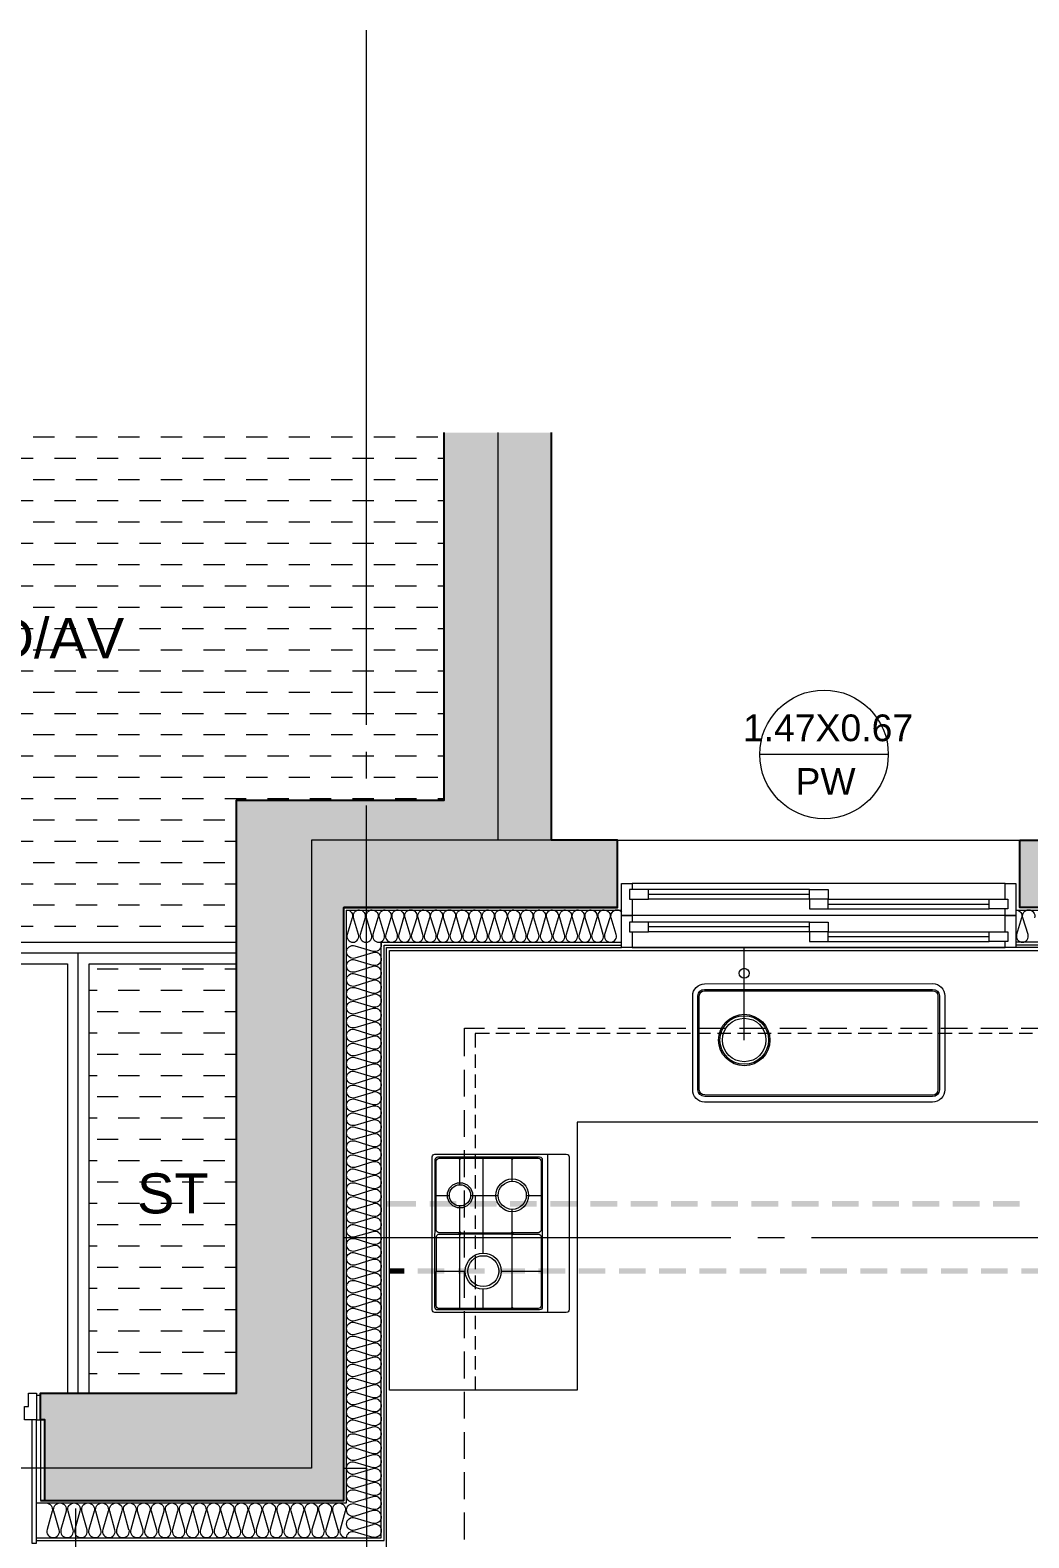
# Model space of a CAD drawing. Header units: millimetres. Extents: x 906 to 41302, y 848 to 28850.
# Drawn here: x 11790 to 15513, y 16627 to 22246 of the extents above; entities that cross this region are included whole.
import ezdxf

# ---------------------------------------------------------------- set-up
doc = ezdxf.new("R2010")
doc.units = ezdxf.units.MM
for name, color, linetype in [('PDF_A-FLOR-GRID', 7, 'Continuous'), ('PDF_A-ST-AXIS-CEN', 7, 'Continuous'), ('PDF_A-WIN-IDEN', 7, 'Continuous'), ('PDF_X-단위세대$및$주동평면도$A-DOOR', 7, 'Continuous'), ('PDF_X-단위세대$및$주동평면도$A-FIN-INSL', 7, 'Continuous'), ('PDF_X-단위세대$및$주동평면도$A-FIN-INSL-HID', 7, 'Continuous'), ('PDF_X-단위세대$및$주동평면도$A-FLOR-FLIN-TYP', 7, 'Continuous'), ('PDF_X-단위세대$및$주동평면도$A-FLOR-FURN-FIX', 7, 'Continuous'), ('PDF_X-단위세대$및$주동평면도$A-ST-AXIS-CEN', 7, 'Continuous'), ('PDF_X-단위세대$및$주동평면도$A-ST-AXIS-CEN-SUB', 7, 'Continuous'), ('PDF_X-단위세대$및$주동평면도$A-ST-CONC', 7, 'Continuous'), ('PDF_X-단위세대$및$주동평면도$A-WALL-DRY', 7, 'Continuous'), ('PDF_X-단위세대$및$주동평면도$A-WIN', 7, 'Continuous'), ('PDF_문자', 7, 'Continuous')]:
    doc.layers.add(name, color=color, linetype=linetype)
doc.layers.add('PDF_X-단위세대$및$주동평면도$A-FIN-INSL-HAT', color=7, linetype='Continuous', true_color=0x666666)
doc.layers.add('PDF_X-단위세대$및$주동평면도$S-ST-CONC-PAT1', color=7, linetype='Continuous', true_color=0xb7b7b7)
doc.styles.add('PDF Arial', font='arial.ttf')

msp = doc.modelspace()

# ---------------------------------------------------------------- linework, layer by layer
at = {"layer": 'PDF_A-FLOR-GRID', "lineweight": 5}
for points in [[(11801.5, 20730.6), (11880.9, 20730.6)], [(11960.2, 20730.6), (12039.6, 20730.6)], [(12119, 20730.6), (12198.4, 20730.6)], [(12277.7, 20730.6), (12357.1, 20730.6)], [(12436.5, 20730.6), (12515.9, 20730.6)], [(12595.2, 20730.6), (12674.6, 20730.6)], [(12754, 20730.6), (12833.4, 20730.6)], [(12912.7, 20730.6), (12992.1, 20730.6)], [(13071.5, 20730.6), (13150.9, 20730.6)], [(13230.2, 20730.6), (13309.6, 20730.6)], [(11722.1, 20651.3), (11801.5, 20651.3)], [(11880.9, 20651.3), (11960.2, 20651.3)], [(12039.6, 20651.3), (12119, 20651.3)], [(12198.4, 20651.3), (12277.7, 20651.3)], [(12357.1, 20651.3), (12436.5, 20651.3)], [(12515.9, 20651.3), (12595.2, 20651.3)], [(12674.6, 20651.3), (12754, 20651.3)], [(12833.4, 20651.3), (12912.7, 20651.3)], [(12992.1, 20651.3), (13071.5, 20651.3)], [(13150.9, 20651.3), (13230.2, 20651.3)], [(13309.6, 20651.3), (13334, 20651.3)], [(11801.5, 20571.9), (11880.9, 20571.9)], [(11960.2, 20571.9), (12039.6, 20571.9)], [(12119, 20571.9), (12198.4, 20571.9)], [(12277.7, 20571.9), (12357.1, 20571.9)], [(12436.5, 20571.9), (12515.9, 20571.9)], [(12595.2, 20571.9), (12674.6, 20571.9)], [(12754, 20571.9), (12833.4, 20571.9)], [(12912.7, 20571.9), (12992.1, 20571.9)], [(13071.5, 20571.9), (13150.9, 20571.9)], [(13230.2, 20571.9), (13309.6, 20571.9)], [(11722.1, 20492.5), (11801.5, 20492.5)], [(11880.9, 20492.5), (11960.2, 20492.5)], [(12039.6, 20492.5), (12119, 20492.5)], [(12198.4, 20492.5), (12277.7, 20492.5)], [(12357.1, 20492.5), (12436.5, 20492.5)], [(12515.9, 20492.5), (12595.2, 20492.5)], [(12674.6, 20492.5), (12754, 20492.5)], [(12833.4, 20492.5), (12912.7, 20492.5)], [(12992.1, 20492.5), (13071.5, 20492.5)], [(13150.9, 20492.5), (13230.2, 20492.5)], [(13309.6, 20492.5), (13334, 20492.5)], [(11801.5, 20413.1), (11880.9, 20413.1)], [(11960.2, 20413.1), (12039.6, 20413.1)], [(12119, 20413.1), (12198.4, 20413.1)], [(12277.7, 20413.1), (12357.1, 20413.1)], [(12436.5, 20413.1), (12515.9, 20413.1)], [(12595.2, 20413.1), (12674.6, 20413.1)], [(12754, 20413.1), (12833.4, 20413.1)], [(12912.7, 20413.1), (12992.1, 20413.1)], [(13071.5, 20413.1), (13150.9, 20413.1)], [(13230.2, 20413.1), (13309.6, 20413.1)], [(11722.1, 20333.8), (11801.5, 20333.8)], [(11880.9, 20333.8), (11960.2, 20333.8)], [(12039.6, 20333.8), (12119, 20333.8)], [(12198.4, 20333.8), (12277.7, 20333.8)], [(12357.1, 20333.8), (12436.5, 20333.8)], [(12515.9, 20333.8), (12595.2, 20333.8)], [(12674.6, 20333.8), (12754, 20333.8)], [(12833.4, 20333.8), (12912.7, 20333.8)], [(12992.1, 20333.8), (13071.5, 20333.8)], [(13150.9, 20333.8), (13230.2, 20333.8)], [(13309.6, 20333.8), (13334, 20333.8)], [(11801.5, 20254.4), (11880.9, 20254.4)], [(11960.2, 20254.4), (12039.6, 20254.4)], [(12119, 20254.4), (12198.4, 20254.4)], [(12277.7, 20254.4), (12357.1, 20254.4)], [(12436.5, 20254.4), (12515.9, 20254.4)], [(12595.2, 20254.4), (12674.6, 20254.4)], [(12754, 20254.4), (12833.4, 20254.4)], [(12912.7, 20254.4), (12992.1, 20254.4)], [(13071.5, 20254.4), (13150.9, 20254.4)], [(13230.2, 20254.4), (13309.6, 20254.4)], [(11722.1, 20175), (11801.5, 20175)], [(11880.9, 20175), (11960.2, 20175)], [(12039.6, 20175), (12119, 20175)], [(12198.4, 20175), (12277.7, 20175)], [(12357.1, 20175), (12436.5, 20175)], [(12515.9, 20175), (12595.2, 20175)], [(12674.6, 20175), (12754, 20175)], [(12833.4, 20175), (12912.7, 20175)], [(12992.1, 20175), (13071.5, 20175)], [(13150.9, 20175), (13230.2, 20175)], [(13309.6, 20175), (13334, 20175)], [(11801.5, 20095.6), (11880.9, 20095.6)], [(11960.2, 20095.6), (12039.6, 20095.6)], [(12119, 20095.6), (12198.4, 20095.6)], [(12277.7, 20095.6), (12357.1, 20095.6)], [(12436.5, 20095.6), (12515.9, 20095.6)], [(12595.2, 20095.6), (12674.6, 20095.6)], [(12754, 20095.6), (12833.4, 20095.6)], [(12912.7, 20095.6), (12992.1, 20095.6)], [(13071.5, 20095.6), (13150.9, 20095.6)], [(13230.2, 20095.6), (13309.6, 20095.6)], [(11722.1, 20016.3), (11801.5, 20016.3)], [(11880.9, 20016.3), (11960.2, 20016.3)], [(12039.6, 20016.3), (12119, 20016.3)], [(12198.4, 20016.3), (12277.7, 20016.3)], [(12357.1, 20016.3), (12436.5, 20016.3)], [(12515.9, 20016.3), (12595.2, 20016.3)], [(12674.6, 20016.3), (12754, 20016.3)], [(12833.4, 20016.3), (12912.7, 20016.3)], [(12992.1, 20016.3), (13071.5, 20016.3)], [(13150.9, 20016.3), (13230.2, 20016.3)], [(13309.6, 20016.3), (13334, 20016.3)], [(11801.5, 19936.9), (11880.9, 19936.9)], [(11960.2, 19936.9), (12039.6, 19936.9)], [(12119, 19936.9), (12198.4, 19936.9)], [(12277.7, 19936.9), (12357.1, 19936.9)], [(12436.5, 19936.9), (12515.9, 19936.9)], [(12595.2, 19936.9), (12674.6, 19936.9)], [(12754, 19936.9), (12833.4, 19936.9)], [(12912.7, 19936.9), (12992.1, 19936.9)], [(13071.5, 19936.9), (13150.9, 19936.9)], [(13230.2, 19936.9), (13309.6, 19936.9)], [(11722.1, 19858.6), (11801.5, 19858.6)], [(11880.9, 19858.6), (11960.2, 19858.6)], [(12039.6, 19858.6), (12119, 19858.6)], [(12198.4, 19858.6), (12277.7, 19858.6)], [(12357.1, 19858.6), (12436.5, 19858.6)], [(12515.9, 19858.6), (12595.2, 19858.6)], [(12674.6, 19858.6), (12754, 19858.6)], [(12833.4, 19858.6), (12912.7, 19858.6)], [(12992.1, 19858.6), (13071.5, 19858.6)], [(13150.9, 19858.6), (13230.2, 19858.6)], [(13309.6, 19858.6), (13334, 19858.6)], [(11801.5, 19779.2), (11880.9, 19779.2)], [(11960.2, 19779.2), (12039.6, 19779.2)], [(12119, 19779.2), (12198.4, 19779.2)], [(12277.7, 19779.2), (12357.1, 19779.2)], [(12436.5, 19779.2), (12515.9, 19779.2)], [(12595.2, 19779.2), (12674.6, 19779.2)], [(12754, 19779.2), (12833.4, 19779.2)], [(12912.7, 19779.2), (12992.1, 19779.2)], [(13071.5, 19779.2), (13150.9, 19779.2)], [(13230.2, 19779.2), (13309.6, 19779.2)], [(11722.1, 19699.8), (11801.5, 19699.8)], [(11880.9, 19699.8), (11960.2, 19699.8)], [(12039.6, 19699.8), (12119, 19699.8)], [(12198.4, 19699.8), (12277.7, 19699.8)], [(12357.1, 19699.8), (12436.5, 19699.8)], [(12515.9, 19699.8), (12595.2, 19699.8)], [(12674.6, 19699.8), (12754, 19699.8)], [(12833.4, 19699.8), (12912.7, 19699.8)], [(12992.1, 19699.8), (13071.5, 19699.8)], [(13150.9, 19699.8), (13230.2, 19699.8)], [(13309.6, 19699.8), (13334, 19699.8)], [(11801.5, 19620.5), (11880.9, 19620.5)], [(11960.2, 19620.5), (12039.6, 19620.5)], [(12119, 19620.5), (12198.4, 19620.5)], [(12277.7, 19620.5), (12357.1, 19620.5)], [(12436.5, 19620.5), (12515.9, 19620.5)], [(12595.2, 19620.5), (12674.6, 19620.5)], [(12754, 19620.5), (12833.4, 19620.5)], [(12912.7, 19620.5), (12992.1, 19620.5)], [(13071.5, 19620.5), (13150.9, 19620.5)], [(13230.2, 19620.5), (13309.6, 19620.5)], [(11722.1, 19541.1), (11801.5, 19541.1)], [(11880.9, 19541.1), (11960.2, 19541.1)], [(12039.6, 19541.1), (12119, 19541.1)], [(12198.4, 19541.1), (12277.7, 19541.1)], [(12357.1, 19541.1), (12436.5, 19541.1)], [(12515.9, 19541.1), (12595.2, 19541.1)], [(12674.6, 19541.1), (12754, 19541.1)], [(12833.4, 19541.1), (12912.7, 19541.1)], [(12992.1, 19541.1), (13071.5, 19541.1)], [(13150.9, 19541.1), (13230.2, 19541.1)], [(13309.6, 19541.1), (13334, 19541.1)], [(11801.5, 19461.7), (11880.9, 19461.7)], [(11960.2, 19461.7), (12039.6, 19461.7)], [(12119, 19461.7), (12198.4, 19461.7)], [(12277.7, 19461.7), (12357.1, 19461.7)], [(12436.5, 19461.7), (12515.9, 19461.7)], [(12595.2, 19461.7), (12674.6, 19461.7)], [(12754, 19461.7), (12833.4, 19461.7)], [(12912.7, 19461.7), (12992.1, 19461.7)], [(13071.5, 19461.7), (13150.9, 19461.7)], [(13230.2, 19461.7), (13309.6, 19461.7)], [(11722.1, 19382.3), (11801.5, 19382.3)], [(11880.9, 19382.3), (11960.2, 19382.3)], [(12039.6, 19382.3), (12119, 19382.3)], [(12198.4, 19382.3), (12277.7, 19382.3)], [(12357.1, 19382.3), (12436.5, 19382.3)], [(12515.9, 19382.3), (12595.2, 19382.3)], [(12674.6, 19382.3), (12754, 19382.3)], [(12833.4, 19382.3), (12912.7, 19382.3)], [(12992.1, 19382.3), (13071.5, 19382.3)], [(13150.9, 19382.3), (13230.2, 19382.3)], [(13309.6, 19382.3), (13334, 19382.3)], [(11801.5, 19303), (11880.9, 19303)], [(11960.2, 19303), (12039.6, 19303)], [(12119, 19303), (12198.4, 19303)], [(12277.7, 19303), (12357.1, 19303)], [(12436.5, 19303), (12515.9, 19303)], [(11722.1, 19223.6), (11801.5, 19223.6)], [(11880.9, 19223.6), (11960.2, 19223.6)], [(12039.6, 19223.6), (12119, 19223.6)], [(12198.4, 19223.6), (12277.7, 19223.6)], [(12357.1, 19223.6), (12436.5, 19223.6)], [(12515.9, 19223.6), (12559.2, 19223.6)], [(11801.5, 19144.2), (11880.9, 19144.2)], [(11960.2, 19144.2), (12039.6, 19144.2)], [(12119, 19144.2), (12198.4, 19144.2)], [(12277.7, 19144.2), (12357.1, 19144.2)], [(12436.5, 19144.2), (12515.9, 19144.2)], [(11722.1, 19064.8), (11801.5, 19064.8)], [(11880.9, 19064.8), (11960.2, 19064.8)], [(12039.6, 19064.8), (12119, 19064.8)], [(12198.4, 19064.8), (12277.7, 19064.8)], [(12357.1, 19064.8), (12436.5, 19064.8)], [(12515.9, 19064.8), (12559.2, 19064.8)], [(11801.5, 18985.5), (11880.9, 18985.5)], [(11960.2, 18985.5), (12039.6, 18985.5)], [(12119, 18985.5), (12198.4, 18985.5)], [(12277.7, 18985.5), (12357.1, 18985.5)], [(12436.5, 18985.5), (12515.9, 18985.5)], [(11722.1, 18906.1), (11801.5, 18906.1)], [(11880.9, 18906.1), (11960.2, 18906.1)], [(12039.6, 18906.1), (12119, 18906.1)], [(12198.4, 18906.1), (12277.7, 18906.1)], [(12357.1, 18906.1), (12436.5, 18906.1)], [(12515.9, 18906.1), (12559.2, 18906.1)], [(12039.6, 18747.3), (12119, 18747.3)], [(12198.4, 18747.3), (12277.7, 18747.3)], [(12357.1, 18747.3), (12436.5, 18747.3)], [(12515.9, 18747.3), (12559.2, 18747.3)], [(12010, 18668), (12039.6, 18668)], [(12119, 18668), (12198.4, 18668)], [(12277.7, 18668), (12357.1, 18668)], [(12436.5, 18668), (12515.9, 18668)], [(12039.6, 18588.6), (12119, 18588.6)], [(12198.4, 18588.6), (12277.7, 18588.6)], [(12357.1, 18588.6), (12436.5, 18588.6)], [(12515.9, 18588.6), (12559.2, 18588.6)], [(12010, 18509.2), (12039.6, 18509.2)], [(12119, 18509.2), (12198.4, 18509.2)], [(12277.7, 18509.2), (12357.1, 18509.2)], [(12436.5, 18509.2), (12515.9, 18509.2)], [(12039.6, 18429.8), (12119, 18429.8)], [(12198.4, 18429.8), (12277.7, 18429.8)], [(12357.1, 18429.8), (12436.5, 18429.8)], [(12515.9, 18429.8), (12559.2, 18429.8)], [(12010, 18350.5), (12039.6, 18350.5)], [(12119, 18350.5), (12198.4, 18350.5)], [(12277.7, 18350.5), (12357.1, 18350.5)], [(12436.5, 18350.5), (12515.9, 18350.5)], [(12039.6, 18271.1), (12119, 18271.1)], [(12198.4, 18271.1), (12277.7, 18271.1)], [(12357.1, 18271.1), (12436.5, 18271.1)], [(12515.9, 18271.1), (12559.2, 18271.1)], [(12010, 18191.7), (12039.6, 18191.7)], [(12119, 18191.7), (12198.4, 18191.7)], [(12277.7, 18191.7), (12357.1, 18191.7)], [(12436.5, 18191.7), (12515.9, 18191.7)], [(12039.6, 18112.3), (12119, 18112.3)], [(12198.4, 18112.3), (12277.7, 18112.3)], [(12357.1, 18112.3), (12436.5, 18112.3)], [(12515.9, 18112.3), (12559.2, 18112.3)], [(12010, 18033), (12039.6, 18033)], [(12119, 18033), (12198.4, 18033)], [(12277.7, 18033), (12357.1, 18033)], [(12436.5, 18033), (12515.9, 18033)], [(12039.6, 17953.6), (12119, 17953.6)], [(12198.4, 17953.6), (12277.7, 17953.6)], [(12357.1, 17953.6), (12436.5, 17953.6)], [(12515.9, 17953.6), (12559.2, 17953.6)], [(12010, 17874.2), (12039.6, 17874.2)], [(12119, 17874.2), (12198.4, 17874.2)], [(12277.7, 17874.2), (12357.1, 17874.2)], [(12436.5, 17874.2), (12515.9, 17874.2)], [(12039.6, 17794.8), (12119, 17794.8)], [(12198.4, 17794.8), (12277.7, 17794.8)], [(12357.1, 17794.8), (12436.5, 17794.8)], [(12515.9, 17794.8), (12559.2, 17794.8)], [(12010, 17715.5), (12039.6, 17715.5)], [(12119, 17715.5), (12198.4, 17715.5)], [(12277.7, 17715.5), (12357.1, 17715.5)], [(12436.5, 17715.5), (12515.9, 17715.5)], [(12039.6, 17636.1), (12119, 17636.1)], [(12198.4, 17636.1), (12277.7, 17636.1)], [(12357.1, 17636.1), (12436.5, 17636.1)], [(12515.9, 17636.1), (12559.2, 17636.1)], [(12010, 17556.7), (12039.6, 17556.7)], [(12119, 17556.7), (12198.4, 17556.7)], [(12277.7, 17556.7), (12357.1, 17556.7)], [(12436.5, 17556.7), (12515.9, 17556.7)], [(12039.6, 17477.3), (12119, 17477.3)], [(12198.4, 17477.3), (12277.7, 17477.3)], [(12357.1, 17477.3), (12436.5, 17477.3)], [(12515.9, 17477.3), (12559.2, 17477.3)], [(12010, 17398), (12039.6, 17398)], [(12119, 17398), (12198.4, 17398)], [(12277.7, 17398), (12357.1, 17398)], [(12436.5, 17398), (12515.9, 17398)], [(12039.6, 17318.6), (12119, 17318.6)], [(12198.4, 17318.6), (12277.7, 17318.6)], [(12357.1, 17318.6), (12436.5, 17318.6)], [(12515.9, 17318.6), (12559.2, 17318.6)], [(12010, 17239.2), (12039.6, 17239.2)], [(12119, 17239.2), (12198.4, 17239.2)], [(12277.7, 17239.2), (12357.1, 17239.2)], [(12436.5, 17239.2), (12515.9, 17239.2)]]:
    msp.add_lwpolyline(points, dxfattribs=at)
at = {"layer": 'PDF_A-ST-AXIS-CEN', "lineweight": 5}
for points in [[(13044, 19656.4), (13044, 22246.2)], [(13044, 19456.4), (13044, 19555.9)], [(13044, 16766.1), (13044, 19355.9)]]:
    msp.add_lwpolyline(points, dxfattribs=at)
at = {"layer": 'PDF_A-WIN-IDEN', "lineweight": 13}
msp.add_lwpolyline([(14989.2, 19546.4), (14509.8, 19546.4)], dxfattribs=at)
msp.add_circle((14749.5, 19546.9), 239.7, dxfattribs=at)
at = {"layer": 'PDF_X-단위세대$및$주동평면도$A-DOOR', "lineweight": 9}
for points in [[(11769.7, 17116.4), (11784.5, 17116.4), (11784.5, 17166.2), (11814.2, 17166.2), (11814.2, 17066.7), (11769.7, 17066.7)], [(11829, 17156.7), (11814.2, 17156.7), (11814.2, 17066.7), (11829, 17066.7)], [(11814.2, 17066.7), (11796.2, 17066.7), (11796.2, 16606.3), (11814.2, 16606.3)]]:
    msp.add_lwpolyline(points, close=True, dxfattribs=at)
msp.add_lwpolyline([(11796.2, 16766.1), (11796.2, 16606.3), (11814.2, 16606.3), (11814.2, 16766.1)], dxfattribs=at)
at = {"layer": 'PDF_X-단위세대$및$주동평면도$A-FIN-INSL', "lineweight": 5}
for points in [[(11814.2, 16756.6), (12969.9, 16756.6), (12969.9, 18966.4), (13994.4, 18966.4)], [(15464.4, 18966.4), (16284.6, 18966.4)], [(11814.2, 16626.4), (13099, 16626.4), (13099, 18846.8), (13994.4, 18846.8)], [(16284.6, 18846.8), (15464.4, 18846.8)], [(11829, 17066.7), (11829, 16766.1), (11844.9, 16766.1)]]:
    msp.add_lwpolyline(points, dxfattribs=at)
at = {"layer": 'PDF_X-단위세대$및$주동평면도$A-FIN-INSL-HAT', "lineweight": 9}
for points in [[(12969.9, 18966.4), (12969.9, 18966.4)], [(15464.4, 18966.4), (15464.4, 18966.4)], [(11849.1, 16756.6), (11849.1, 16756.6)]]:
    msp.add_lwpolyline(points, dxfattribs=at)
for points in [[(12970.4, 18967.5, -0.501614), (12991, 18937.8), (12971.9, 18876.1, 0.501614), (12993.7, 18846.8, 0.501614), (13014.3, 18875.4), (12996.2, 18938.2, -0.501614), (13018, 18967.5, -0.501614), (13038.7, 18937.8), (13020.6, 18876.1, 0.501614), (13042.4, 18846.8, 0.501614), (13063, 18875.4), (13043.9, 18938.2, -0.501614), (13065.7, 18967.5, -0.501614), (13086.3, 18937.8), (13068.2, 18876.1, 0.501614), (13090, 18846.8, 0.501614), (13110.6, 18875.4), (13092.5, 18938.2, -0.501614), (13114.3, 18967.5, -0.501614), (13135, 18937.8), (13115.8, 18876.1, 0.501614), (13137.6, 18846.8, 0.501614), (13159.3, 18875.4), (13140.2, 18938.2, -0.501614), (13162, 18967.5, -0.501614), (13182.6, 18937.8), (13164.5, 18876.1, 0.501614), (13186.3, 18846.8, 0.501614), (13206.9, 18875.4), (13187.8, 18938.2, -0.501614), (13209.6, 18967.5, -0.501614), (13231.3, 18937.8), (13212.1, 18876.1, 0.501614), (13233.9, 18846.8, 0.501614), (13254.6, 18875.4), (13236.5, 18938.2, -0.501614), (13258.3, 18967.5, -0.501614), (13278.9, 18937.8), (13259.8, 18876.1, 0.501614), (13281.6, 18846.8, 0.501614), (13303.3, 18875.4), (13284.1, 18938.2, -0.501614), (13305.9, 18967.5, -0.501614), (13326.5, 18937.8), (13308.4, 18876.1, 0.501614), (13330.2, 18846.8, 0.501614), (13350.9, 18875.4), (13331.7, 18938.2, -0.501614), (13353.5, 18967.5, -0.501614), (13375.2, 18937.8), (13356.1, 18876.1, 0.501614), (13377.9, 18846.8, 0.501614), (13398.5, 18875.4), (13380.4, 18938.2, -0.501614), (13402.2, 18967.5, -0.501614), (13422.9, 18937.8), (13403.7, 18876.1, 0.501614), (13425.5, 18846.8, 0.501614), (13447.2, 18875.4), (13428, 18938.2, -0.501614), (13449.8, 18967.5, -0.501614), (13470.5, 18937.8), (13452.4, 18876.1, 0.501614), (13474.2, 18846.8, 0.501614), (13494.8, 18875.4), (13476.7, 18938.2, -0.501614), (13498.5, 18967.5, -0.501614), (13519.2, 18937.8), (13500, 18876.1, 0.501614), (13521.8, 18846.8, 0.501614), (13542.4, 18875.4), (13524.3, 18938.2, -0.501614), (13546.1, 18967.5, -0.501614), (13566.8, 18937.8), (13548.7, 18876.1, 0.501614), (13570.5, 18846.8, 0.501614), (13591.1, 18875.4), (13572, 18938.2, -0.501614), (13593.8, 18967.5, -0.501614), (13614.4, 18937.8), (13596.3, 18876.1, 0.501614), (13618.1, 18846.8, 0.501614), (13638.8, 18875.4), (13620.6, 18938.2, -0.501614), (13642.5, 18967.5, -0.501614), (13663.1, 18937.8), (13643.9, 18876.1, 0.501614), (13665.7, 18846.8, 0.501614), (13686.4, 18875.4), (13668.3, 18938.2, -0.501614), (13690.1, 18967.5, -0.501614), (13710.7, 18937.8), (13692.6, 18876.1, 0.501614), (13714.4, 18846.8, 0.501614), (13735.1, 18875.4), (13715.9, 18938.2, -0.501614), (13737.7, 18967.5, -0.501614), (13758.3, 18937.8), (13740.2, 18876.1, 0.501614), (13762, 18846.8, 0.501614), (13782.7, 18875.4), (13764.6, 18938.2, -0.501614), (13786.4, 18967.5, -0.501614), (13807, 18937.8), (13787.9, 18876.1, 0.501614), (13809.7, 18846.8, 0.501614), (13830.3, 18875.4), (13812.2, 18938.2, -0.501614), (13834, 18967.5, -0.501614), (13854.7, 18937.8), (13836.5, 18876.1, 0.501614), (13858.4, 18846.8, 0.501614), (13879, 18875.4), (13859.8, 18938.2, -0.501614), (13881.6, 18967.5, -0.501614), (13902.3, 18937.8), (13884.2, 18876.1, 0.501614), (13906, 18846.8, 0.501614), (13926.6, 18875.4), (13908.5, 18938.2, -0.501614), (13930.3, 18967.5, -0.501614), (13951, 18937.8), (13931.8, 18876.1, 0.501614), (13953.6, 18846.8, 0.501614), (13975.3, 18875.4), (13956.3, 18937.8, -0.501614), (13977.9, 18967.5, -0.220775), (13995.3, 18959.4)], [(15464.9, 18967.5, -0.501614), (15485.5, 18937.8), (15467.4, 18876.1, 0.501614), (15489.2, 18846.8, 0.501614), (15509.9, 18875.4), (15490.7, 18938.2, -0.501614), (15512.5, 18967.5, -0.501614), (15534.2, 18937.8)], [(13069.5, 18762.1, 0.501634), (13100.1, 18784.9, 0.501634), (13068.3, 18807.7), (13000.6, 18787.5, -0.501635), (12969.9, 18811.4, -0.501635), (13000.6, 18833.1), (13068.3, 18812.9)], [(13069.5, 18813.9, 0.501634), (13100.1, 18836.8, 0.107307), (13097.9, 18846.6)], [(13069.5, 18710.2, 0.501634), (13100.1, 18733, 0.501634), (13068.3, 18755.8), (13000.6, 18735.7, -0.501635), (12969.9, 18758.4, -0.501635), (13000.6, 18781.2), (13068.3, 18761.1)], [(13069.5, 18658.4, 0.501634), (13100.1, 18681.2, 0.501634), (13068.3, 18703.9), (13000.6, 18682.8, -0.501635), (12969.9, 18706.6, -0.501635), (13000.6, 18729.3), (13068.3, 18709.2)], [(13068.3, 18651), (13000.6, 18630.9, -0.501635), (12969.9, 18654.7, -0.501635), (13000.6, 18677.5), (13068.3, 18657.4)], [(13069.5, 18501.7, 0.501634), (13100.1, 18524.5, 0.501634), (13068.3, 18547.3), (13000.5, 18528.2, -0.501635), (12969.9, 18551, -0.501635), (13000.6, 18573.8), (13069.5, 18553.6, 0.501634), (13100.1, 18576.4, 0.501634), (13068.3, 18599.2), (13000.5, 18580, -0.501635), (12969.9, 18602.9, -0.501635), (13000.6, 18625.6), (13068.3, 18605.5)], [(13069.5, 18606.5, 0.501634), (13100.1, 18629.3, 0.501634), (13069.5, 18652.2)], [(13069.5, 18449.9, 0.501634), (13100.1, 18472.7, 0.501634), (13068.3, 18495.4), (13000.6, 18475.3, -0.501635), (12969.9, 18499.1, -0.501635), (13000.6, 18521.9), (13068.3, 18500.7)], [(13069.5, 18398, 0.501634), (13100.1, 18420.8, 0.501634), (13068.3, 18443.6), (13000.6, 18423.5, -0.501635), (12969.9, 18447.3, -0.501635), (13000.6, 18469), (13068.3, 18448.9)], [(13069.5, 18346.1, 0.501634), (13100.1, 18369, 0.501634), (13068.3, 18391.7), (13000.6, 18371.6, -0.501635), (12969.9, 18394.4, -0.501635), (13000.6, 18417.1), (13068.3, 18397)], [(13069.5, 18294.3, 0.501634), (13100.1, 18317.1, 0.501634), (13068.3, 18339.9), (13000.6, 18318.7, -0.501635), (12969.9, 18342.5, -0.501635), (13000.6, 18365.3), (13068.3, 18345.2)], [(13068.3, 18287), (13000.6, 18266.8, -0.501635), (12969.9, 18290.7, -0.501635), (13000.6, 18313.4), (13068.3, 18293.3)], [(13069.5, 18242.4, 0.501634), (13100.1, 18265.3, 0.501634), (13069.5, 18288.1)], [(13069.5, 18085.8, 0.501634), (13100.1, 18108.6, 0.501634), (13068.3, 18131.4), (13000.5, 18112.3, -0.501635), (12969.9, 18135.1, -0.501635), (13000.6, 18157.8), (13069.5, 18137.7, 0.501634), (13100.1, 18160.5, 0.501634), (13068.3, 18183.2), (13000.5, 18164.1, -0.501635), (12969.9, 18186.9, -0.501635), (13000.6, 18209.7), (13069.5, 18189.5, 0.501634), (13100.1, 18212.3, 0.501634), (13068.3, 18235.1), (13000.5, 18216, -0.501635), (12969.9, 18238.8, -0.501635), (13000.6, 18261.6), (13068.3, 18241.4)], [(13069.5, 18033.9, 0.501634), (13100.1, 18056.8, 0.501634), (13068.3, 18079.5), (13000.6, 18059.4, -0.501635), (12969.9, 18083.2, -0.501635), (13000.6, 18106), (13068.3, 18084.8)], [(13069.5, 17982.1, 0.501634), (13100.1, 18004.9, 0.501634), (13068.3, 18027.7), (13000.6, 18007.6, -0.501635), (12969.9, 18031.4, -0.501635), (13000.6, 18053.1), (13068.3, 18033)], [(13069.5, 17930.2, 0.501634), (13100.1, 17953, 0.501634), (13068.3, 17975.8), (13000.6, 17955.7, -0.501635), (12969.9, 17978.4, -0.501635), (13000.6, 18001.2), (13068.3, 17981.1)], [(13069.5, 17878.4, 0.501634), (13100.1, 17901.2, 0.501634), (13068.3, 17923.9), (13000.6, 17902.8, -0.501635), (12969.9, 17926.6, -0.501635), (13000.6, 17949.3), (13068.3, 17929.2)], [(13068.3, 17871), (13000.6, 17850.9, -0.501635), (12969.9, 17874.7, -0.501635), (13000.6, 17897.5), (13068.3, 17877.4)], [(13069.5, 17826.5, 0.501634), (13100.1, 17849.3, 0.501634), (13069.5, 17872.2)], [(13069.5, 17721.7, 0.501634), (13100.1, 17744.6, 0.501634), (13068.3, 17767.3), (13000.5, 17748.2, -0.501635), (12969.9, 17771, -0.501635), (13000.6, 17793.8), (13069.5, 17773.6, 0.501634), (13100.1, 17796.4, 0.501634), (13068.3, 17819.2), (13000.5, 17800, -0.501635), (12969.9, 17822.9, -0.501635), (13000.6, 17845.6), (13068.3, 17825.5)], [(13069.5, 17669.9, 0.501634), (13100.1, 17692.7, 0.501634), (13068.3, 17715.5), (13000.6, 17695.3, -0.501635), (12969.9, 17719.2, -0.501635), (13000.6, 17741.9), (13068.3, 17720.7)], [(13069.5, 17618, 0.501634), (13100.1, 17640.8, 0.501634), (13068.3, 17663.6), (13000.6, 17643.5, -0.501635), (12969.9, 17667.3, -0.501635), (13000.6, 17689), (13068.3, 17668.9)], [(13069.5, 17566.2, 0.501634), (13100.1, 17589, 0.501634), (13068.3, 17611.7), (13000.6, 17591.6, -0.501635), (12969.9, 17614.4, -0.501635), (13000.6, 17637.1), (13068.3, 17617)], [(13069.5, 17514.3, 0.501634), (13100.1, 17537.1, 0.501634), (13068.3, 17559.9), (13000.6, 17539.8, -0.501635), (12969.9, 17562.5, -0.501635), (13000.6, 17585.3), (13068.3, 17565.2)], [(13068.3, 17507), (13000.6, 17486.9, -0.501635), (12969.9, 17510.7, -0.501635), (13000.6, 17533.4), (13068.3, 17513.3)], [(13068.3, 17455.1), (13000.6, 17435, -0.501635), (12969.9, 17458.8, -0.501635), (13000.6, 17481.6), (13068.3, 17461.5)], [(13069.5, 17462.4, 0.501634), (13100.1, 17485.3, 0.501634), (13069.5, 17508.1)], [(13069.5, 17305.8, 0.501596), (13100.1, 17328.6, 0.501644), (13068.3, 17351.4), (13000.5, 17332.3, -0.501576), (12969.9, 17355.1, -0.501635), (13000.6, 17377.8), (13069.5, 17357.7, 0.501634), (13100.1, 17380.5, 0.501634), (13068.3, 17403.2), (13000.5, 17384.1, -0.501635), (12969.9, 17407, -0.501635), (13000.6, 17429.7), (13068.3, 17409.6)], [(13069.5, 17410.6, 0.501634), (13100.1, 17433.4, 0.501634), (13069.5, 17456.2)], [(13069.5, 17253.9, 0.501596), (13100.1, 17276.8, 0.501596), (13068.3, 17299.5), (13000.6, 17279.4, -0.501596), (12969.9, 17303.2, -0.501596), (13000.6, 17326), (13068.3, 17304.8)], [(13069.5, 17202.1, 0.501596), (13100.1, 17224.9, 0.501596), (13068.3, 17247.7), (13000.6, 17227.6, -0.501596), (12969.9, 17251.4, -0.501596), (13000.6, 17273.1), (13068.3, 17253)], [(13069.5, 17150.2, 0.501596), (13100.1, 17173.1, 0.501596), (13068.3, 17195.8), (13000.6, 17175.7, -0.501596), (12969.9, 17198.5, -0.501596), (13000.6, 17221.2), (13068.3, 17201.1)], [(13069.5, 17098.4, 0.501596), (13100.1, 17121.2, 0.501596), (13068.3, 17144), (13000.6, 17122.8, -0.501596), (12969.9, 17146.6, -0.501596), (13000.6, 17169.4), (13068.3, 17149.2)], [(13068.3, 17091), (13000.6, 17070.9, -0.501596), (12969.9, 17094.7, -0.501596), (13000.6, 17117.5), (13068.3, 17097.4)], [(13069.5, 17046.5, 0.501596), (13100.1, 17069.3, 0.501596), (13069.5, 17092.2)], [(13069.5, 16941.7, 0.501596), (13100.1, 16964.6, 0.501596), (13068.3, 16987.3), (13000.5, 16968.2, -0.501596), (12969.9, 16991, -0.501596), (13000.6, 17013.8), (13069.5, 16993.6, 0.501596), (13100.1, 17016.4, 0.501596), (13068.3, 17039.2), (13000.5, 17020.1, -0.501596), (12969.9, 17042.9, -0.501596), (13000.6, 17065.6), (13068.3, 17045.5)], [(13069.5, 16889.9, 0.501596), (13100.1, 16912.7, 0.501596), (13068.3, 16935.5), (13000.6, 16915.4, -0.501596), (12969.9, 16939.2, -0.501596), (13000.6, 16961.9), (13068.3, 16940.8)], [(13069.5, 16838, 0.501596), (13100.1, 16860.8, 0.501596), (13068.3, 16883.6), (13000.6, 16863.5, -0.501596), (12969.9, 16887.3, -0.501596), (13000.6, 16909), (13068.3, 16888.9)], [(13069.5, 16786.2, 0.501596), (13100.1, 16809, 0.501596), (13068.3, 16831.7), (13000.6, 16811.6, -0.501596), (12969.9, 16834.4, -0.501596), (13000.6, 16857.1), (13068.3, 16837)], [(13069.5, 16734.3, 0.501596), (13100.1, 16757.1, 0.501596), (13068.3, 16779.9), (13000.6, 16759.8, -0.501596), (12969.9, 16782.5, -0.501596), (13000.6, 16805.3), (13068.3, 16785.2)], [(11849.6, 16756.6, -0.501596), (11872.4, 16725.9), (11853.3, 16658.1, 0.501596), (11876.1, 16627.5, 0.501596), (11898.8, 16657.1), (11878.7, 16726, -0.501596), (11901.5, 16756.6, -0.501596), (11924.2, 16725.9), (11905.1, 16658.1, 0.501596), (11928, 16627.5, 0.501596), (11950.7, 16657.1), (11931.6, 16726, -0.501596), (11954.4, 16756.6, -0.501596), (11976.1, 16725.9), (11957, 16658.1, 0.501596), (11979.8, 16627.5, 0.501596), (12002.6, 16657.1), (11983.4, 16726, -0.501596), (12006.3, 16756.6, -0.501596), (12029, 16725.9), (12008.8, 16658.1, 0.501596), (12031.7, 16627.5, 0.501596), (12054.4, 16657.1), (12035.3, 16726, -0.501596), (12058.1, 16756.6, -0.501596), (12080.9, 16725.9), (12060.7, 16658.1, 0.501596), (12083.5, 16627.5, 0.501596), (12106.3, 16657.1), (12087.2, 16726, -0.501596), (12110, 16756.6, -0.501596), (12132.7, 16725.9), (12112.6, 16657.1, 0.501596), (12136.4, 16627.5, 0.501596), (12159.3, 16658.1)], [(12158.1, 16657.1), (12139, 16726, -0.501596), (12161.8, 16756.6, -0.501596), (12184.6, 16725.9), (12165.5, 16658.1, 0.501596), (12188.3, 16627.5, 0.501596), (12211.1, 16657.1), (12190.9, 16726, -0.501596), (12213.7, 16756.6, -0.501596), (12236.5, 16725.9), (12217.3, 16658.1, 0.501596), (12240.2, 16627.5, 0.501596), (12262.9, 16657.1), (12242.7, 16726, -0.501596), (12265.6, 16756.6, -0.501596), (12288.3, 16725.9), (12269.2, 16658.1, 0.501596), (12292, 16627.5, 0.501596), (12314.8, 16657.1), (12295.7, 16726, -0.501596), (12318.5, 16756.6, -0.501596), (12340.2, 16725.9), (12321.1, 16658.1, 0.501596), (12343.9, 16627.5, 0.501596), (12366.6, 16657.1), (12347.5, 16726, -0.501596), (12370.3, 16756.6, -0.501596), (12393.1, 16725.9), (12372.9, 16658.1, 0.501596), (12395.7, 16627.5, 0.501596), (12418.5, 16657.1), (12399.4, 16726, -0.501596), (12422.2, 16756.6, -0.501596), (12444.9, 16725.9), (12424.8, 16658.1, 0.501596), (12447.6, 16627.5, 0.501596), (12470.3, 16657.1), (12451.2, 16726, -0.501596), (12474.1, 16756.6, -0.501596), (12496.8, 16725.9), (12476.7, 16657.1, 0.501596), (12500.5, 16627.5, 0.501596), (12523.3, 16658.1)], [(12522.2, 16657.1), (12502.1, 16725.9, -0.501596), (12525.9, 16756.6, -0.501596), (12548.7, 16725.9), (12528.6, 16657.1, 0.501596), (12552.4, 16627.5, 0.501596), (12575.2, 16658.1)], [(12574.1, 16657.1), (12554.9, 16726, -0.501596), (12577.8, 16756.6, -0.501596), (12600.5, 16725.9), (12581.4, 16658.1, 0.501596), (12604.2, 16627.5, 0.501596), (12627, 16657.1), (12606.8, 16726, -0.501596), (12629.6, 16756.6, -0.501596), (12652.4, 16725.9), (12633.3, 16658.1, 0.501596), (12656.1, 16627.5, 0.501596), (12678.8, 16657.1), (12658.7, 16726, -0.501596), (12681.5, 16756.6, -0.501596), (12704.2, 16725.9), (12685.1, 16658.1, 0.501596), (12707.9, 16627.5, 0.501596), (12730.7, 16657.1), (12711.6, 16726, -0.501596), (12734.4, 16756.6, -0.501596), (12756.1, 16725.9), (12737, 16658.1, 0.501596), (12759.8, 16627.5, 0.501596), (12782.6, 16657.1), (12763.4, 16726, -0.501596), (12786.3, 16756.6, -0.501596), (12809, 16725.9), (12788.8, 16658.1, 0.501596), (12811.7, 16627.5, 0.501596), (12834.4, 16657.1), (12815.3, 16726, -0.501596), (12838.1, 16756.6, -0.501596), (12860.9, 16725.9), (12840.7, 16658.1, 0.501596), (12863.5, 16627.5, 0.501596), (12886.3, 16657.1), (12867.2, 16726, -0.501596), (12890, 16756.6, -0.501596), (12912.7, 16725.9), (12892.6, 16657.1, 0.501596), (12916.4, 16627.5, 0.501596), (12939.3, 16658.1)], [(12938.1, 16657.1), (12919, 16726, -0.501596), (12941.8, 16756.6, -0.501596), (12964.6, 16725.9), (12945.5, 16658.1, 0.501596), (12968.3, 16627.5, 0.020799), (12969.9, 16627, -0.501596), (13000.6, 16649.7), (13068.3, 16629.6)], [(13069.5, 16682.4, 0.501596), (13100.1, 16705.3, 0.501596), (13068.3, 16728), (13000.6, 16706.9, -0.501596), (12969.9, 16730.7, -0.501596), (13000.6, 16753.4), (13068.3, 16733.3)], [(13068.3, 16675.1), (13000.6, 16655, -0.501596), (12969.9, 16678.8, -0.501596), (13000.6, 16701.6), (13068.3, 16681.5)], [(13069.5, 16630.6, 0.501596), (13100.1, 16653.4, 0.501596), (13069.5, 16676.2)]]:
    msp.add_lwpolyline(points, format="xyb", dxfattribs=at)
at = {"layer": 'PDF_X-단위세대$및$주동평면도$A-FIN-INSL-HID', "lineweight": 5}
for points in [[(13409.1, 18421.4), (13409.1, 18526.1), (13484.2, 18526.1)], [(13534, 18526.1), (13634.5, 18526.1)], [(13684.3, 18526.1), (13784.8, 18526.1)], [(13834.5, 18526.1), (13934, 18526.1)], [(13984.8, 18526.1), (14084.3, 18526.1)], [(14134.1, 18526.1), (14234.6, 18526.1)], [(14284.3, 18526.1), (14384.9, 18526.1)], [(14434.6, 18526.1), (14534.1, 18526.1)], [(14584.9, 18526.1), (14684.4, 18526.1)], [(14734.1, 18526.1), (14834.7, 18526.1)], [(14884.4, 18526.1), (14985, 18526.1)], [(15034.7, 18526.1), (15134.2, 18526.1)], [(15185, 18526.1), (15284.5, 18526.1)], [(15334.2, 18526.1), (15434.7, 18526.1)], [(15484.5, 18526.1), (15584, 18526.1)], [(13409.1, 18271.1), (13409.1, 18371.6)], [(13409.1, 18121.9), (13409.1, 18221.3)], [(13409.1, 17971.6), (13409.1, 18071.1)], [(13409.1, 17821.3), (13409.1, 17921.8)], [(13409.1, 17671), (13409.1, 17771.5)], [(13409.1, 17521.8), (13409.1, 17621.3)], [(13409.1, 17371.5), (13409.1, 17471)], [(13409.1, 17221.2), (13409.1, 17321.8)], [(13409.1, 17070.9), (13409.1, 17171.5)], [(13409.1, 16921.7), (13409.1, 17021.2)], [(13409.1, 16771.4), (13409.1, 16870.9)], [(13409.1, 16621.1), (13409.1, 16721.7)]]:
    msp.add_lwpolyline(points, dxfattribs=at)
at = {"layer": 'PDF_X-단위세대$및$주동평면도$A-FLOR-FLIN-TYP', "lineweight": 5}
msp.add_lwpolyline([(13979.5, 19226.8), (15479.2, 19226.8)], dxfattribs=at)
at = {"layer": 'PDF_X-단위세대$및$주동평면도$A-FLOR-FURN-FIX', "lineweight": 9}
for points in [[(14451.6, 18481.7), (14451.6, 18826.7)], [(13502.2, 18506), (13449.3, 18506), (13449.3, 18454.2)], [(13577.4, 18506), (13526.6, 18506)], [(13651.5, 18506), (13601.7, 18506)], [(13726.6, 18506), (13676.9, 18506)], [(13801.7, 18506), (13752, 18506)], [(13876.9, 18506), (13827.1, 18506)], [(13952, 18506), (13902.3, 18506)], [(14027.2, 18506), (13977.4, 18506)], [(14102.3, 18506), (14051.5, 18506)], [(14177.4, 18506), (14126.6, 18506)], [(14251.5, 18506), (14201.8, 18506)], [(14326.7, 18506), (14276.9, 18506)], [(14401.8, 18506), (14352.1, 18506)], [(14477, 18506), (14427.2, 18506)], [(14552.1, 18506), (14502.4, 18506)], [(14627.2, 18506), (14577.5, 18506)], [(14702.4, 18506), (14651.6, 18506)], [(14776.5, 18506), (14726.7, 18506)], [(14851.6, 18506), (14801.9, 18506)], [(14926.7, 18506), (14877, 18506)], [(15001.9, 18506), (14952.1, 18506)], [(15077, 18506), (15027.3, 18506)], [(15152.2, 18506), (15102.4, 18506)], [(15227.3, 18506), (15176.5, 18506)], [(15302.5, 18506), (15251.7, 18506)], [(15376.5, 18506), (15326.8, 18506)], [(15451.7, 18506), (15401.9, 18506)], [(15526.8, 18506), (15477.1, 18506)], [(13449.3, 18428.8), (13449.3, 18379)], [(13449.3, 18353.6), (13449.3, 18303.9)], [(13449.3, 18278.5), (13449.3, 18228.7)], [(13449.3, 18203.3), (13449.3, 18153.6)], [(13449.3, 18129.3), (13449.3, 18078.5)], [(13449.3, 18054.1), (13449.3, 18003.3)], [(13478.9, 17686.9), (13478.9, 18041.4)], [(13719.2, 18056.2), (13719.2, 17466.7)], [(13392.2, 17943), (13392.2, 18037.2)], [(13586.9, 17954.6), (13586.9, 18037.2)], [(13449.3, 17979), (13449.3, 17929.2)], [(13304.3, 17902.8), (13351.9, 17902.8)], [(13432.4, 17902.8), (13535, 17902.8)], [(13449.3, 17903.8), (13449.3, 17854.1)], [(13638.8, 17902.8), (13694.8, 17902.8)], [(13392.2, 17481.6), (13392.2, 17862.6)], [(13449.3, 17828.7), (13449.3, 17779)], [(13586.9, 17766.3), (13586.9, 17849.9)], [(13449.3, 17753.6), (13449.3, 17703.8)], [(13586.9, 17485.8), (13586.9, 17756.7)], [(13449.3, 17678.4), (13449.3, 17628.7)], [(13304.3, 17620.2), (13412.3, 17620.2)], [(13449.3, 17604.3), (13449.3, 17553.5)], [(13546.7, 17620.2), (13694.8, 17620.2)], [(13478.9, 17481.6), (13478.9, 17552.5)], [(13449.3, 17529.2), (13449.3, 17478.4)], [(13449.3, 17454), (13449.3, 17404.3)], [(13449.3, 17378.9), (13449.3, 17329.2)], [(13449.3, 17303.8), (13449.3, 17254)], [(13449.3, 17228.6), (13449.3, 17176.8)]]:
    msp.add_lwpolyline(points, dxfattribs=at)
for points in [[(16129, 18816.1), (16129, 18175.8), (13829.3, 18175.8), (13829.3, 17176.8), (13129.7, 17176.8), (13129.7, 18816.1)], [(13584.8, 17764.1), (13584.8, 17758.8), (13394.3, 17758.8), (13394.3, 17764.1)]]:
    msp.add_lwpolyline(points, close=True, dxfattribs=at)
for points in [[(14260, 18647.3, -0.414215), (14304.4, 18691.2), (15154.8, 18692.3, -0.414215), (15199.8, 18646.8), (15199.8, 18296.5, -0.414215), (15154.3, 18251), (14304.4, 18251, -0.414215), (14260, 18296.5), (14260, 18647.3)], [(15179.7, 18297, -0.414208), (15154.3, 18271.1), (14305, 18272.1, -0.414208), (14279, 18296.5), (14279, 18646.8, -0.414208), (14304.4, 18671.1), (15154.3, 18671.1, -0.414208), (15179.7, 18646.8), (15179.7, 18297)], [(15174.4, 18297, -0.414195), (15154.3, 18276.4), (14305, 18277.4, -0.414195), (14284.3, 18296.5), (14284.3, 18646.8, -0.414195), (14304.4, 18665.8), (15154.3, 18665.8, -0.414195), (15174.4, 18646.8), (15174.4, 18297)], [(13289.5, 18047.2, -0.414204), (13299, 18056.2), (13789, 18056.2, -0.414204), (13799.6, 18046.7), (13799.6, 17476.3, -0.414204), (13789, 17466.7), (13299, 17466.7, -0.414204), (13289.5, 17476.3), (13289.5, 18047.2)], [(13300.1, 18036.7, -0.414204), (13309.6, 18046.7), (13689.6, 18046.7, -0.414204), (13699.1, 18036.1), (13699.1, 17486.9, -0.414204), (13689.6, 17476.3), (13309.6, 17476.3, -0.414204), (13299, 17486.9), (13300.1, 18036.7)], [(13315.4, 17481.6, -0.414204), (13304.3, 17491.1), (13305.4, 17749.8, -0.414204), (13314.9, 17758.8), (13389, 17758.8), (13389, 17764.1), (13314.9, 17764.1, -0.414204), (13304.3, 17773.7), (13304.3, 18030.8, -0.414204), (13314.9, 18041.4), (13684.3, 18041.4, -0.414204), (13694.8, 18030.8), (13694.8, 17773.7, -0.414204), (13684.3, 17764.1), (13589, 17764.1), (13589, 17758.8), (13684.3, 17758.8, -0.414204), (13694.8, 17749.3), (13694.8, 17491.1, -0.414204), (13684.3, 17481.6), (13315.4, 17481.6)], [(13389, 18041.4), (13390, 18039.6, 0.928284), (13394.3, 18039.3), (13394.3, 18041.4)], [(13584.8, 18041.4), (13584.8, 18039.6, 0.928284), (13589, 18039.3), (13589, 18041.4)], [(13584.8, 17481.6), (13584.8, 17484.4, -0.928284), (13589, 17483.7), (13589, 17481.6)]]:
    msp.add_lwpolyline(points, format="xyb", dxfattribs=at)
for centre, radius in [((14452.1, 18730.9), 18.5), ((14452.1, 18482.2), 95.8), ((14452.1, 18482.2), 90.5), ((14452.1, 18482.2), 81), ((13392.7, 17903.3), 47.1), ((13392.7, 17903.3), 39.7), ((13587.4, 17903.3), 60.9), ((13587.4, 17903.3), 52.4), ((13479.5, 17620.7), 67.2), ((13479.5, 17620.7), 57.7)]:
    msp.add_circle(centre, radius, dxfattribs=at)
for centre, start, end in [((13392.7, 17764.7), 4.2599, 175.7401), ((13392.7, 17759.4), 184.2599, 355.7401), ((13587.4, 17764.7), 4.2599, 175.7401), ((13587.4, 17759.4), 184.2599, 355.7401)]:
    msp.add_arc(centre, 2.65, start, end, dxfattribs=at)
at = {"layer": 'PDF_X-단위세대$및$주동평면도$A-ST-AXIS-CEN', "lineweight": 5}
for points in [[(13534, 20746.5), (13534, 19226.8), (12839.7, 19226.8), (12839.7, 16886.8), (10069, 16886.8)], [(10274.3, 20313.7), (10274.3, 18806.6), (12559.2, 18806.6)], [(14702.4, 17746.1), (16264.5, 17746.1), (16264.5, 19845.9)], [(13734, 19226.8), (13534, 19226.8)], [(13854.7, 19226.8), (15839, 19226.8)], [(11969.8, 17166.2), (11969.8, 18806.6)], [(12959.3, 17746.1), (14401.8, 17746.1)], [(14502.4, 17746.1), (14601.8, 17746.1)], [(12959.3, 16886.8), (13044, 16886.8), (13044, 14826.2)], [(11959.2, 16736.5), (11959.2, 14826.2)]]:
    msp.add_lwpolyline(points, dxfattribs=at)
at = {"layer": 'PDF_X-단위세대$및$주동평면도$A-ST-AXIS-CEN-SUB', "transparency": 33554559}
for points in [[(13119.1, 17861.5), (13119.1, 17881.6), (13229.2, 17861.5)], [(13119.1, 17881.6), (13229.2, 17861.5), (13229.2, 17881.6)], [(13280, 17861.5), (13280, 17881.6), (13379.5, 17861.5)], [(13280, 17881.6), (13379.5, 17861.5), (13379.5, 17881.6)], [(13429.2, 17861.5), (13429.2, 17881.6), (13529.7, 17861.5)], [(13429.2, 17881.6), (13529.7, 17861.5), (13529.7, 17881.6)], [(13579.5, 17861.5), (13579.5, 17881.6), (13679, 17861.5)], [(13579.5, 17881.6), (13679, 17861.5), (13679, 17881.6)], [(13729.8, 17861.5), (13729.8, 17881.6), (13829.3, 17861.5)], [(13729.8, 17881.6), (13829.3, 17861.5), (13829.3, 17881.6)], [(13879, 17861.5), (13879, 17881.6), (13979.5, 17861.5)], [(13879, 17881.6), (13979.5, 17861.5), (13979.5, 17881.6)], [(14029.3, 17861.5), (14029.3, 17881.6), (14129.8, 17861.5)], [(14029.3, 17881.6), (14129.8, 17861.5), (14129.8, 17881.6)], [(14179.6, 17861.5), (14179.6, 17881.6), (14279, 17861.5)], [(14179.6, 17881.6), (14279, 17861.5), (14279, 17881.6)], [(14329.8, 17861.5), (14329.8, 17881.6), (14429.3, 17861.5)], [(14329.8, 17881.6), (14429.3, 17861.5), (14429.3, 17881.6)], [(14479.1, 17861.5), (14479.1, 17881.6), (14579.6, 17861.5)], [(14479.1, 17881.6), (14579.6, 17861.5), (14579.6, 17881.6)], [(14629.4, 17861.5), (14629.4, 17881.6), (14729.9, 17861.5)], [(14629.4, 17881.6), (14729.9, 17861.5), (14729.9, 17881.6)], [(14779.6, 17861.5), (14779.6, 17881.6), (14879.1, 17861.5)], [(14779.6, 17881.6), (14879.1, 17861.5), (14879.1, 17881.6)], [(14929.9, 17861.5), (14929.9, 17881.6), (15029.4, 17861.5)], [(14929.9, 17881.6), (15029.4, 17861.5), (15029.4, 17881.6)], [(15079.1, 17861.5), (15079.1, 17881.6), (15179.7, 17861.5)], [(15079.1, 17881.6), (15179.7, 17861.5), (15179.7, 17881.6)], [(15229.4, 17861.5), (15229.4, 17881.6), (15330, 17861.5)], [(15229.4, 17881.6), (15330, 17861.5), (15330, 17881.6)], [(15379.7, 17861.5), (15379.7, 17881.6), (15479.2, 17861.5)], [(15379.7, 17881.6), (15479.2, 17861.5), (15479.2, 17881.6)], [(13129.7, 17611.7), (13129.7, 17631.8), (13184.7, 17611.7)], [(13129.7, 17631.8), (13184.7, 17611.7), (13184.7, 17631.8)], [(13234.5, 17611.7), (13234.5, 17631.8), (13334, 17611.7)], [(13234.5, 17631.8), (13334, 17611.7), (13334, 17631.8)], [(13384.8, 17611.7), (13384.8, 17631.8), (13484.2, 17611.7)], [(13384.8, 17631.8), (13484.2, 17611.7), (13484.2, 17631.8)], [(13534, 17611.7), (13534, 17631.8), (13634.5, 17611.7)], [(13534, 17631.8), (13634.5, 17611.7), (13634.5, 17631.8)], [(13684.3, 17611.7), (13684.3, 17631.8), (13784.8, 17611.7)], [(13684.3, 17631.8), (13784.8, 17611.7), (13784.8, 17631.8)], [(13834.5, 17611.7), (13834.5, 17631.8), (13934, 17611.7)], [(13834.5, 17631.8), (13934, 17611.7), (13934, 17631.8)], [(13984.8, 17611.7), (13984.8, 17631.8), (14084.3, 17611.7)], [(13984.8, 17631.8), (14084.3, 17611.7), (14084.3, 17631.8)], [(14134.1, 17611.7), (14134.1, 17631.8), (14234.6, 17611.7)], [(14134.1, 17631.8), (14234.6, 17611.7), (14234.6, 17631.8)], [(14284.3, 17611.7), (14284.3, 17631.8), (14384.9, 17611.7)], [(14284.3, 17631.8), (14384.9, 17611.7), (14384.9, 17631.8)], [(14434.6, 17611.7), (14434.6, 17631.8), (14534.1, 17611.7)], [(14434.6, 17631.8), (14534.1, 17611.7), (14534.1, 17631.8)], [(14584.9, 17611.7), (14584.9, 17631.8), (14684.4, 17611.7)], [(14584.9, 17631.8), (14684.4, 17611.7), (14684.4, 17631.8)], [(14734.1, 17611.7), (14734.1, 17631.8), (14834.7, 17611.7)], [(14734.1, 17631.8), (14834.7, 17611.7), (14834.7, 17631.8)], [(14884.4, 17611.7), (14884.4, 17631.8), (14985, 17611.7)], [(14884.4, 17631.8), (14985, 17611.7), (14985, 17631.8)], [(15034.7, 17611.7), (15034.7, 17631.8), (15134.2, 17611.7)], [(15034.7, 17631.8), (15134.2, 17611.7), (15134.2, 17631.8)], [(15185, 17611.7), (15185, 17631.8), (15284.5, 17611.7)], [(15185, 17631.8), (15284.5, 17611.7), (15284.5, 17631.8)], [(15334.2, 17611.7), (15334.2, 17631.8), (15434.7, 17611.7)], [(15334.2, 17631.8), (15434.7, 17611.7), (15434.7, 17631.8)], [(15484.5, 17611.7), (15484.5, 17631.8), (15584, 17611.7)], [(15484.5, 17631.8), (15584, 17611.7), (15584, 17631.8)]]:
    msp.add_solid(points, dxfattribs=at)
at = {"layer": 'PDF_X-단위세대$및$주동평면도$A-ST-CONC', "lineweight": 25}
for points in [[(11844.9, 16766.1), (11844.9, 17066.7), (11829, 17066.7), (11829, 17166.2), (12559.2, 17166.2), (12559.2, 19376), (13334, 19376), (13334, 20746.5)], [(13979.5, 19226.8), (13734, 19226.8), (13734, 20746.5)], [(13979.5, 18975.9), (12959.3, 18975.9), (13979.5, 18975.9), (13979.5, 19226.8), (13854.7, 19226.8)], [(11829, 16766.1), (12959.3, 16766.1), (12959.3, 18975.9)]]:
    msp.add_lwpolyline(points, dxfattribs=at)
msp.add_lwpolyline([(15479.2, 19226.8), (16269.8, 19226.8), (16269.8, 18975.9), (15479.2, 18975.9)], close=True, dxfattribs=at)
at = {"layer": 'PDF_X-단위세대$및$주동평면도$A-WALL-DRY', "lineweight": 13}
for points in [[(10234.1, 20746.5), (10234.1, 18766.4), (11929.5, 18766.4), (11929.5, 17166.2)], [(10314.5, 20746.5), (10314.5, 18846.8), (12559.2, 18846.8)], [(11814.2, 16616.9), (13109.6, 16616.9), (13109.6, 18836.2), (13994.4, 18836.2)], [(13119.1, 15206.1), (13119.1, 18826.7), (13994.4, 18826.7)], [(16284.6, 18836.2), (15464.4, 18836.2)], [(16284.6, 18826.7), (15464.4, 18826.7)], [(12010, 17166.2), (12010, 18766.4), (12559.2, 18766.4)]]:
    msp.add_lwpolyline(points, dxfattribs=at)
at = {"layer": 'PDF_X-단위세대$및$주동평면도$A-WIN', "lineweight": 9}
for points in [[(14034.6, 19006.6), (14034.6, 18946.3), (13994.4, 18946.3), (13994.4, 19065.9), (14034.6, 19065.9), (14034.6, 19042.6)], [(15424.2, 19006.6), (15424.2, 19065.9), (15464.4, 19065.9), (15464.4, 18946.3), (15424.2, 18946.3), (15424.2, 18970.6)], [(14034.6, 18886), (14034.6, 18826.7), (13994.4, 18826.7), (13994.4, 18946.3), (14034.6, 18946.3), (14034.6, 18922)], [(15424.2, 18886), (15424.2, 18946.3), (15464.4, 18946.3), (15464.4, 18826.7), (15424.2, 18826.7), (15424.2, 18850)]]:
    msp.add_lwpolyline(points, dxfattribs=at)
at = {"layer": 'PDF_X-단위세대$및$주동평면도$A-WIN', "lineweight": 5}
for points in [[(15424.2, 19065.9), (14034.6, 19065.9)], [(14695, 19042.6), (14094.9, 19042.6)], [(14695, 19024.6), (14094.9, 19024.6)], [(14695, 19006.6), (14094.9, 19006.6)], [(14764.8, 19006.6), (15364.9, 19006.6)], [(15424.2, 18946.3), (14034.6, 18946.3)], [(14764.8, 18988.6), (15364.9, 18988.6)], [(14764.8, 18970.6), (15364.9, 18970.6)], [(14695, 18922), (14094.9, 18922)], [(14695, 18904), (14094.9, 18904)], [(14695, 18886), (14094.9, 18886)], [(14764.8, 18886), (15364.9, 18886)], [(14764.8, 18868), (15364.9, 18868)], [(14764.8, 18850), (15364.9, 18850)]]:
    msp.add_lwpolyline(points, dxfattribs=at)
at = {"layer": 'PDF_X-단위세대$및$주동평면도$A-WIN', "lineweight": 9}
for points in [[(14024, 19006.6), (14094.9, 19006.6), (14094.9, 19042.6), (14024, 19042.6)], [(14764.8, 19006.6), (14695, 19006.6), (14695, 19042.6), (14764.8, 19042.6)], [(14695, 18970.6), (14764.8, 18970.6), (14764.8, 19006.6), (14695, 19006.6)], [(15434.7, 18970.6), (15364.9, 18970.6), (15364.9, 19006.6), (15434.7, 19006.6)], [(14024, 18886), (14094.9, 18886), (14094.9, 18922), (14024, 18922)], [(14764.8, 18886), (14695, 18886), (14695, 18922), (14764.8, 18922)], [(14695, 18850), (14764.8, 18850), (14764.8, 18886), (14695, 18886)], [(15434.7, 18850), (15364.9, 18850), (15364.9, 18886), (15434.7, 18886)]]:
    msp.add_lwpolyline(points, close=True, dxfattribs=at)
at = {"layer": 'PDF_X-단위세대$및$주동평면도$A-WIN', "lineweight": 5}
msp.add_lwpolyline([(14034.6, 18826.7), (15424.2, 18826.7)], close=True, dxfattribs=at)
at = {"layer": 'PDF_X-단위세대$및$주동평면도$S-ST-CONC-PAT1', "transparency": 33554559}
for points in [[(13334, 20746.5), (13525.5, 20746.5), (13334, 19376)], [(13525.5, 20746.5), (13334, 19376), (13734, 19376)], [(13734, 20746.5), (13525.5, 20746.5), (13734, 19376)], [(13734, 19376), (12559.2, 19376), (13734, 19226.8)], [(12559.2, 19376), (13734, 19226.8), (12559.2, 19226.8)], [(13979.5, 19226.8), (12559.2, 19226.8), (13979.5, 18975.9)], [(12559.2, 19226.8), (13979.5, 18975.9), (12559.2, 18975.9)], [(13979.5, 18975.9), (13854.7, 19204.5), (13979.5, 19226.8)], [(13854.7, 19204.5), (13979.5, 19226.8), (13854.7, 19226.8)], [(15479.2, 19226.8), (16269.8, 19226.8), (15479.2, 18975.9)], [(16269.8, 19226.8), (15479.2, 18975.9), (16269.8, 18975.9)], [(13854.7, 18996), (13979.5, 18975.9), (13854.7, 19204.5)], [(12959.3, 18975.9), (13979.5, 18975.9), (12959.3, 18996)], [(13979.5, 18975.9), (12959.3, 18996), (13854.7, 18996)], [(12959.3, 18975.9), (12559.2, 18975.9), (12959.3, 17166.2)], [(12559.2, 18975.9), (12959.3, 17166.2), (12559.2, 17166.2)], [(12959.3, 17166.2), (11829, 17166.2), (12959.3, 17066.7)], [(11829, 17166.2), (12959.3, 17066.7), (11829, 17066.7)], [(12959.3, 17066.7), (11844.9, 17066.7), (12959.3, 16766.1)], [(11844.9, 17066.7), (12959.3, 16766.1), (11844.9, 16766.1)]]:
    msp.add_solid(points, dxfattribs=at)

# ---------------------------------------------------------------- texts
at = {"layer": 'PDF_문자', "attachment_point": 7, "style": 'PDF Arial'}
for s, insert, char_height in [('PD/AV', (11514.7, 19903.2), 149.38), ('1.47X0.67', (14447.3, 19594.6), 99.59), ('PW', (14643.1, 19396.1), 99.59), ('ST', (12188.8, 17833.8), 149.38)]:
    msp.add_mtext(s, dxfattribs=dict(at, insert=insert, char_height=char_height))

doc.saveas('drawing.dxf')
